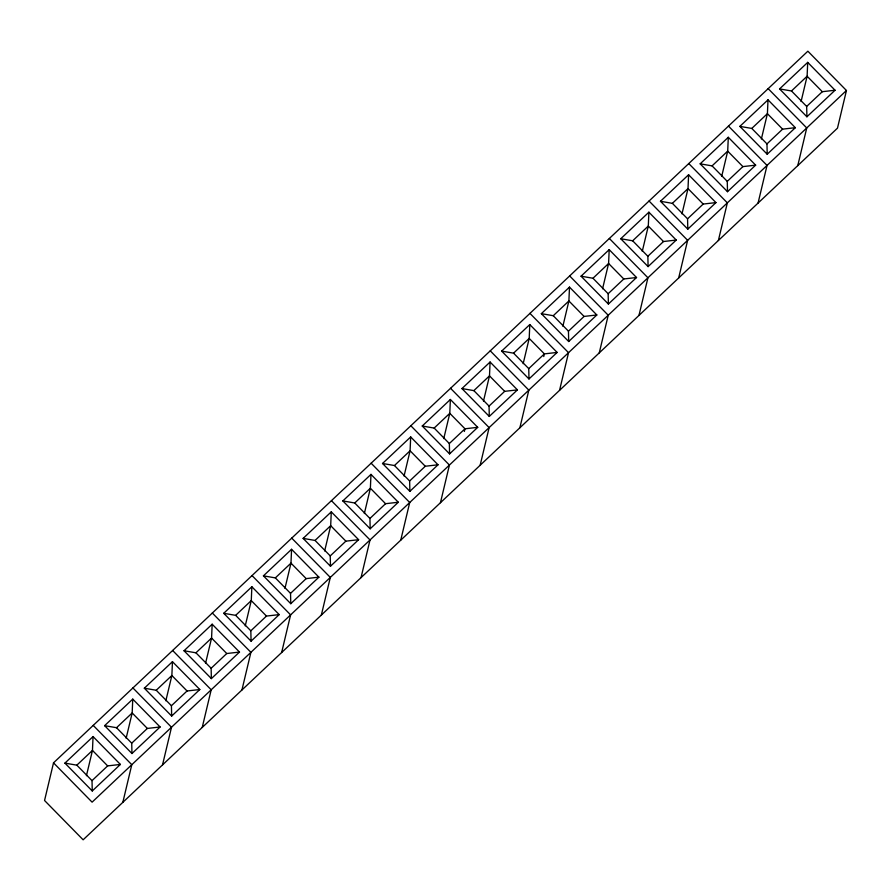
<?xml version="1.0" encoding="UTF-8"?>
<svg xmlns="http://www.w3.org/2000/svg" width="891" height="891" viewBox="0 0 891 891"><rect width="100%" height="100%" fill="white"/><g stroke="black" fill="none" stroke-linecap="round" stroke-linejoin="round"><path stroke-width="1.34" d="M93.054 736.579L64.92 763.119L92.263 790.974L120.396 764.433L93.054 736.579L92.464 750.422L86.438 775.693M132.759 699.123L104.626 725.664L131.968 753.519L160.102 726.978L132.759 699.123L132.169 712.967L126.143 738.238M172.464 661.668L144.331 688.208L171.662 716.063L199.807 689.523L172.464 661.668L171.863 675.512L165.849 700.783M212.169 624.212L184.025 650.753L211.367 678.608L239.501 652.067L212.169 624.212L211.568 638.056L205.554 663.327M251.863 586.757L223.73 613.298L251.073 641.152L279.206 614.612L251.863 586.757L251.273 600.601L245.248 625.872M291.569 549.302L263.435 575.842L290.778 603.697L318.911 577.156L291.569 549.302L290.978 563.145L284.953 588.416M331.274 511.846L303.14 538.387L330.472 566.242L358.616 539.701L331.274 511.846L330.684 525.69L324.658 550.961M370.979 474.391L342.846 500.931L370.177 528.786L398.31 502.246L370.979 474.391L370.378 488.235L364.363 513.506M410.684 436.935L382.54 463.476L409.882 491.331L438.016 464.79L410.684 436.935L410.083 450.779L404.057 476.05M450.378 399.48L422.245 426.021L449.587 453.875L477.721 427.335L450.378 399.48L449.788 413.324L443.763 438.595M490.083 362.024L461.95 388.565L489.293 416.42L517.426 389.879L490.083 362.024L489.493 375.868L483.468 401.139M529.789 324.569L501.655 351.11L528.987 378.965L557.131 352.424L529.789 324.569L529.198 338.413L523.173 363.684M569.494 287.114L541.349 313.654L568.692 341.509L596.825 314.969L569.494 287.114L568.892 300.958L562.878 326.229M609.188 249.658L581.055 276.199L608.397 304.054L636.53 277.513L609.188 249.658L608.598 263.502L602.572 288.773M648.893 212.203L620.76 238.743L648.102 266.598L676.236 240.058L648.893 212.203L648.303 226.047L642.277 251.318M688.598 174.747L660.465 201.288L687.807 229.143L715.941 202.602L688.598 174.747L688.008 188.591L681.983 213.862M728.303 137.292L700.17 163.833L727.502 191.688L755.646 165.147L728.303 137.292L727.702 151.136L721.688 176.418M768.009 99.837L739.864 126.377L767.207 154.232L795.34 127.691L768.009 99.837L767.407 113.68L761.382 138.963M807.703 62.381L779.569 88.922L806.912 116.777L835.045 90.236L807.703 62.381L807.112 76.225L801.087 101.507M53.516 762.852L44.55 800.497L83.13 839.801L837.484 128.148L846.45 90.503L807.87 51.199L53.516 762.852L92.096 802.156L846.45 90.503M122.835 802.346L131.801 764.701L93.221 725.397M162.53 764.89L171.506 727.245L132.926 687.941M202.235 727.435L211.2 689.79L172.631 650.486M241.94 689.979L250.906 652.335L212.325 613.03M281.645 652.524L290.611 614.879L252.03 575.575M321.35 615.068L330.316 577.424L291.736 538.119M361.044 577.613L370.021 539.968L331.441 500.664M400.75 540.158L409.715 502.513L371.135 463.209M440.455 502.702L449.42 465.057L410.84 425.753M464.345 431.456L464.979 428.794L449.788 413.324L434.162 428.07L422.245 426.021M480.16 465.247L489.126 427.602L450.545 388.298M519.865 427.791L528.831 390.147L490.25 350.842M543.744 356.545L544.379 353.883L529.198 338.413L513.561 353.159L501.655 351.11M559.559 390.336L568.536 352.691L529.956 313.387M599.264 352.881L608.23 315.236L569.65 275.932M638.97 315.425L647.935 277.78L609.355 238.476M678.675 277.97L687.64 240.325L649.06 201.021M718.369 240.514L727.346 202.87L688.765 163.565M758.074 203.059L767.04 165.414L728.47 126.11M797.779 165.603L806.745 127.959L768.165 88.654M64.92 763.119L76.826 765.169L92.464 750.422L107.655 765.892L120.396 764.433M104.626 725.664L116.532 727.713L132.169 712.967L147.349 728.437L160.102 726.978M144.331 688.208L156.237 690.258L171.863 675.512L187.054 690.982L199.807 689.523M184.025 650.753L195.942 652.802L211.568 638.056L226.76 653.526L239.501 652.067M223.73 613.298L235.647 615.347L251.273 600.601L266.465 616.071L279.206 614.612M263.435 575.842L275.341 577.891L290.978 563.145L306.17 578.615L318.911 577.156M303.14 538.387L315.046 540.436L330.684 525.69L345.864 541.16L358.616 539.701M342.846 500.931L354.752 502.981L370.378 488.235L385.569 503.705L398.31 502.246M382.54 463.476L394.457 465.525L410.083 450.779L425.274 466.249L438.016 464.79M461.95 388.565L473.856 390.614L489.493 375.868L504.685 391.338L517.426 389.879M541.349 313.654L553.266 315.704L568.892 300.958L584.084 316.428L596.825 314.969M581.055 276.199L592.972 278.248L608.598 263.502L623.789 278.972L636.53 277.513M620.76 238.743L632.666 240.793L648.303 226.047L663.494 241.517L676.236 240.058M660.465 201.288L672.371 203.337L688.008 188.591L703.188 204.061L715.941 202.602M700.17 163.833L712.076 165.882L727.702 151.136L742.894 166.606L755.646 165.147M739.864 126.377L751.781 128.427L767.407 113.68L782.599 129.15L795.34 127.691M779.569 88.922L791.486 90.971L807.112 76.225L822.304 91.695L835.045 90.236M92.263 790.974L92.018 780.639L107.655 765.892M131.968 753.519L131.723 743.183L147.349 728.437M171.662 716.063L171.428 705.728L187.054 690.982M211.367 678.608L211.134 668.272L226.76 653.526M251.073 641.152L250.828 630.817L266.465 616.071M290.778 603.697L290.533 593.361L306.17 578.615M330.472 566.242L330.238 555.906L345.864 541.16M370.177 528.786L369.943 518.451L385.569 503.705M409.882 491.331L409.637 480.995L425.274 466.249M449.587 453.875L449.342 443.54L464.979 428.794L477.721 427.335M489.293 416.42L489.048 406.084L504.685 391.338M528.987 378.965L528.753 368.629L544.379 353.883L557.131 352.424M568.692 341.509L568.458 331.174L584.084 316.428M608.397 304.054L608.152 293.718L623.789 278.972M648.102 266.598L647.857 256.263L663.494 241.517M687.807 229.143L687.562 218.807L703.188 204.061M727.502 191.688L727.268 181.352L742.894 166.606M767.207 154.232L766.973 143.897L782.599 129.15M806.912 116.777L806.667 106.441L822.304 91.695M791.486 90.971L806.667 106.441M751.781 128.427L766.973 143.897M712.076 165.882L727.268 181.352M672.371 203.337L687.562 218.807M632.666 240.793L647.857 256.263M592.972 278.248L608.152 293.718M553.266 315.704L568.458 331.174M513.561 353.159L528.753 368.629M473.856 390.614L489.048 406.084M434.162 428.07L449.342 443.54M394.457 465.525L409.637 480.995M354.752 502.981L369.943 518.451M315.046 540.436L330.238 555.906M275.341 577.891L290.533 593.361M235.647 615.347L250.828 630.817M195.942 652.802L211.134 668.272M156.237 690.258L171.428 705.728M116.532 727.713L131.723 743.183M76.826 765.169L92.018 780.639"/></g></svg>
